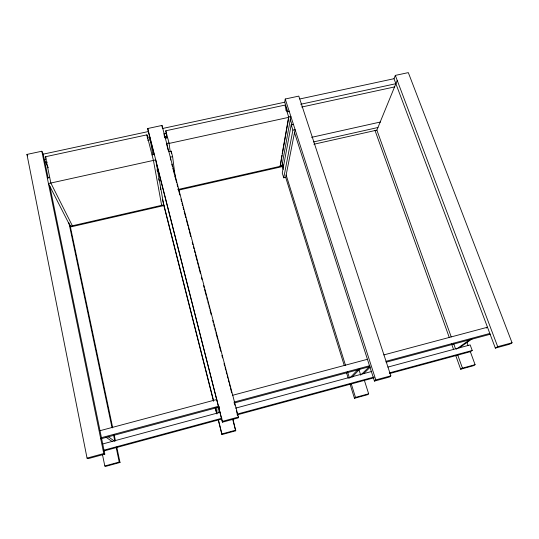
<?xml version="1.0" encoding="UTF-8"?>
<svg xmlns="http://www.w3.org/2000/svg" width="539" height="539" viewBox="0 0 539 539"><rect width="100%" height="100%" fill="white"/><g stroke="black" fill="none" stroke-linecap="round" stroke-linejoin="round"><path stroke-width="0.81" d="M218.901 412.645L218.922 406.305M233.01 419.295L235.691 430.802L221.974 434.562L218.443 419.928M222.479 422.185L147.747 128.511L161.99 125.452L238.433 417.018L238.258 417.9L222.479 422.185L156.263 162.738M287.873 111.977L284.733 102.208L285.246 99.014L298.788 96.11L390.836 375.831L389.353 377.044L374.443 381.093L294.523 132.641M285.879 110.475L286.391 107.362M166.827 138.233L165.803 130.782L284.868 105.112L288.796 117.327L280.186 166.322L281.924 155.299M282.207 153.669L288.513 117.704M283.224 169.435L281.991 165.486L290.851 116.411L288.655 116.889M293.405 124.327L291.201 124.812L282.268 173.032L283.743 177.796L285.683 177.351L295.116 129.643L292.906 130.128L283.743 177.796M394.002 78.707L395.323 75.399L408.319 72.617L512.05 342.777L509.584 344.239L495.341 348.106L394.002 78.707L299.812 98.967M451.217 336.888L376.876 130.121L397.223 80.432M350.134 377.738L358.226 369.195M351.994 377.253L359.944 368.952M361.797 374.127L369.983 365.981M363.67 373.621L370.185 367.2M350.02 384.011L354.467 398.294L355.497 397.398L368.649 393.793L364.391 380.393M374.443 381.093L375.798 379.914L390.836 375.831M368.649 393.793L367.524 394.716L354.467 398.294M456.365 349.151L470.385 339.274M486.373 328.015L487.492 327.227L383.849 354.905M459.343 347.837L472.285 338.762M389.562 373.574L470.345 351.697L472.211 350.471L470.176 344.913L387.945 367.079M455.832 355.787L460.656 369.222L462.449 368.13L475.081 364.674L470.345 351.697M495.341 348.106L497.699 346.671L512.05 342.777M475.081 364.674L473.195 365.792L460.656 369.222M102.504 454.727L104.809 465.986L119.234 462.038L120.015 462.469L116.747 446.972M222.001 433.922L235.826 430.142M120.015 462.469L105.705 466.383L104.809 465.986M103.441 451.076L221.684 419.052M237.066 414.882L374.14 377.758M48.173 178.193L43.235 154.154L41.826 151.237L26.95 154.423L87.042 458.096L103.764 453.555L104.809 454.128L49.831 186.265M222.513 421.336L238.433 417.018M104.809 454.128L88.241 458.628L87.042 458.096M102.747 443.954L220.424 412.234M235.61 408.144L371.762 371.438M103.353 450.328L221.974 418.217M237.409 414.04L373.904 377.084M389.34 372.907L472.211 350.471M101.433 437.681L218.423 406.285M369.505 365.745L234.115 402.074L234.943 405.24M385.958 361.325L489.83 333.452M100.793 438.84L219.481 406.965M234.115 403.037L369.875 366.581M386.133 362.215L490.187 334.274M99.998 430.701L216.698 399.534L216.712 400.558M232.349 395.356L367.43 359.291M70.4 227L163.971 205.554M280.064 165.924L281.991 165.486M177.782 189.546L282.119 165.884M178.995 190.051L282.867 166.47M313.523 141.925L377.94 127.514M313.907 144.236L376.876 130.121M311.582 137.344L380.541 121.982M168.862 151.675L171.173 151.169L172.621 156.667L175.249 177.243M172.621 156.667L170.311 157.179L170.688 160.029M288.796 117.327L169.131 143.421L165.803 130.782M47.284 177.877L49.696 177.344M152.032 154.888L154.349 154.376M46.017 159.315L44.366 159.672L48.328 167.784M147.201 137.445L149.674 136.913L152.901 154.7M163.836 133.854L166.302 133.322M300.681 104.276L395.882 83.7M45.754 162.508L47.398 162.151M147.74 140.41L150.206 139.87M164.26 136.832L166.726 136.293M301.712 107.045L394.561 86.927M165.291 138.038L167.582 137.539M286.964 111.64L289.16 111.162M43.235 154.154L148.299 131.556L154.235 154.808M162.434 128.511L284.733 102.208M72.367 225.78L50.861 183.031L45.444 156.741L146.938 134.851L153.433 160.413L161.66 205.332M106.048 437.237L112.031 441.454M108.224 436.651L114.086 440.895M26.95 154.423L27.718 155.872M45.444 156.741L46.165 158.237M395.323 75.399L497.699 346.671M466.882 342.231L468.034 345.391M453.494 343.222L455.489 348.767M457.766 355.1L462.449 368.13M375.043 130.532L449.317 337.609M451.581 343.936L453.569 349.467M285.246 99.014L375.798 379.914M290.292 119.496L292.064 125.001M291.201 124.812L292.906 130.128M358.94 369.579L360.719 375.198M282.429 163.081L283.669 167.05M286.148 175.007L345.506 365.368M347.514 371.795L349.515 378.216M351.3 383.943L355.497 397.398M285.683 177.351L344.151 365.166M346.564 372.894L348.248 378.311M164.038 134.649L164.873 137.829M167.319 147.154L168.094 150.118M171.759 164.099L172.399 166.544M172.824 168.168L174.528 174.683M174.959 176.314L176.664 182.829M177.088 184.459L177.735 186.898M178.16 188.529L179.864 195.044M180.936 199.113L181.576 201.559M182 203.183L182.64 205.628M183.065 207.259L183.705 209.698M184.136 211.328L185.84 217.844M186.265 219.474L187.976 225.982M188.401 227.613L189.041 230.059M189.465 231.682L190.745 236.574M192.241 242.274L192.881 244.713M193.306 246.343L193.946 248.782M194.377 250.413L195.017 252.858M195.441 254.482L197.146 260.997M197.577 262.628L198.217 265.073M198.642 266.697L200.346 273.212M201.418 277.289L202.058 279.728M203.547 285.427L204.187 287.873M204.618 289.497L206.322 296.012M206.747 297.643L207.387 300.088M207.818 301.712L208.458 304.158M208.883 305.788L209.523 308.227M209.947 309.858L211.227 314.742M212.723 320.442L213.363 322.888M213.788 324.512L214.428 326.957M214.859 328.588L215.499 331.027M215.923 332.657L217.628 339.172M218.059 340.803L218.699 343.242M219.124 344.872L220.828 351.388M221.9 355.457L222.54 357.903M224.029 363.603L224.669 366.042M225.1 367.672L225.74 370.111M226.164 371.742L226.804 374.187M227.229 375.811L227.869 378.257M228.3 379.887L228.94 382.326M229.365 383.957L230.005 386.402M230.429 388.026L231.709 392.911M236.392 410.779L237.638 415.529M232.733 419.423L235.691 430.802M162.583 199.834L213.619 400.922M215.277 407.45L216.934 413.979L216.826 407.289M163.33 203.459L213.484 401.104M215.142 407.632L216.59 413.346M218.248 419.874L221.974 434.562M69.962 224.817L112.732 427.905M114.12 434.481L115.333 440.242M68.898 222.722L111.964 427.501M113.527 434.906L114.908 441.495M116.202 447.619L119.234 462.038M41.826 151.237L103.764 453.555M146.938 134.851L147.706 138.961M147.747 128.511L148.299 131.556M157.058 169.637L157.354 171.287M158.668 178.719L158.965 180.37M160.285 187.801L160.575 189.452M161.99 125.452L162.32 127.75M167.124 146.413L166.713 143.468L169.01 142.97L170.236 151.762M171.173 151.169L171.496 153.669M163.688 204.867L70.265 226.259L48.449 183.563L155.758 159.901L163.688 204.867"/></g></svg>
